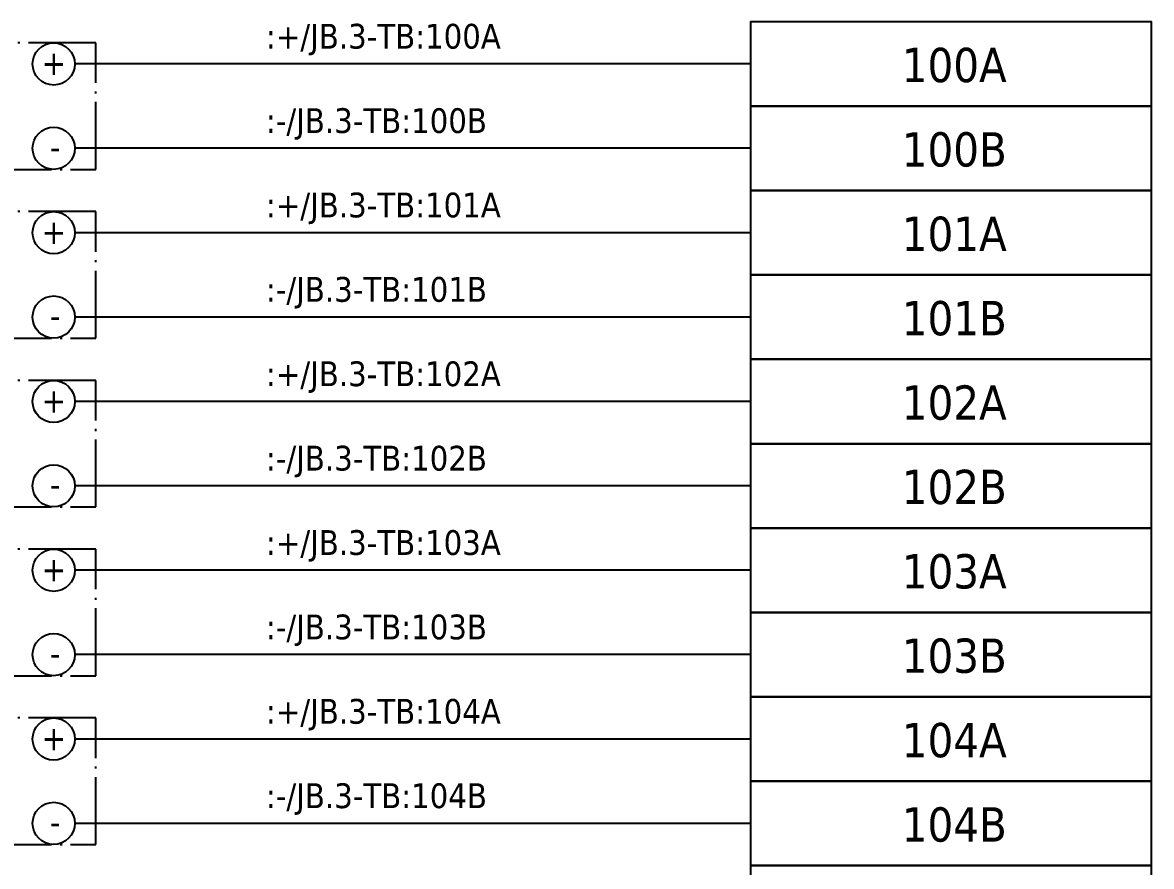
# Model space of a CAD drawing. Header units: millimetres. Extents: x 0 to 1792788, y -13 to 262234.
# Drawn here: x 35.5 to 89, y 183 to 223 of the extents above; entities that cross this region are included whole.
import ezdxf
from ezdxf.enums import TextEntityAlignment as Align

# ---------------------------------------------------------------- set-up
doc = ezdxf.new("R2010")
doc.units = ezdxf.units.MM
doc.linetypes.add('EPL_DASHDOT', pattern=[1, 0.8, -0.1, 0, -0.1])
for name, color, linetype, lineweight in [('EPLAN300', 5, 'Continuous', 25), ('EPLAN302', 5, 'Continuous', 25), ('EPLAN307', 134, 'EPL_DASHDOT', 25), ('EPLAN311', 7, 'Continuous', 25), ('EPLAN400', 5, 'Continuous', 35), ('EPLAN405', 7, 'Continuous', 25), ('EPLAN421', 5, 'Continuous', 35), ('EPLAN433', 251, 'Continuous', 35), ('EPLAN500', 7, 'Continuous', 35), ('EPLAN501', 7, 'Continuous', 35), ('EPLAN502', 7, 'Continuous', 35), ('EPLAN503', 7, 'Continuous', 35), ('EPLAN504', 7, 'Continuous', 35)]:
    doc.layers.add(name, color=color, linetype=linetype, lineweight=lineweight)
doc.styles.add('Tahoma', font='')
doc.styles.get('Tahoma').set_extended_font_data('Tahoma')

# ---------------------------------------------------------------- blocks, each defined once
blk = doc.blocks.new('EPLSYM_LibrarySPECIAL_en_US_Symbol427_Variant5_Placement1_78')
at = {"layer": 'EPLAN421', "color": 5, "style": 'Tahoma'}
for tag, p in [('17_20029[1]', (-0.9525, 3.335)), ('17_20029[2]', (20.0025, 3.335))]:
    blk.add_attdef(tag, text='', height=1.1739, dxfattribs=at).set_placement(p, align=Align.BOTTOM_RIGHT)
at = {"layer": 'EPLAN433', "color": 251, "style": 'Tahoma'}
blk.add_attdef('17_20406_1', text='', height=1.6254, dxfattribs=at).set_placement((0.9525, 1.5875), align=Align.BOTTOM_RIGHT)
blk.add_attdef('17_20406', text='', height=1.6254, dxfattribs=at).set_placement((0.9525, 1.5875), align=Align.BOTTOM_LEFT)
blk = doc.blocks.new('EPLSYM_LibrarySPECIAL_en_US_Symbol427_Variant5_Placement1_79')
at = {"layer": 'EPLAN421', "color": 5, "style": 'Tahoma'}
for tag, p in [('17_20029[1]', (-0.9525, 3.335)), ('17_20029[2]', (20.0025, 3.335))]:
    blk.add_attdef(tag, text='', height=1.1739, dxfattribs=at).set_placement(p, align=Align.BOTTOM_RIGHT)
at = {"layer": 'EPLAN433', "color": 251, "style": 'Tahoma'}
blk.add_attdef('17_20406_1', text='', height=1.6254, dxfattribs=at).set_placement((0.9525, 1.5875), align=Align.BOTTOM_RIGHT)
blk.add_attdef('17_20406', text='', height=1.6254, dxfattribs=at).set_placement((0.9525, 1.5875), align=Align.BOTTOM_LEFT)
blk = doc.blocks.new('EPLSYM_LibrarySPECIAL_en_US_Symbol427_Variant5_Placement1_80')
at = {"layer": 'EPLAN421', "color": 5, "style": 'Tahoma'}
for tag, p in [('17_20029[1]', (-0.9525, 3.335)), ('17_20029[2]', (20.0025, 3.335))]:
    blk.add_attdef(tag, text='', height=1.1739, dxfattribs=at).set_placement(p, align=Align.BOTTOM_RIGHT)
at = {"layer": 'EPLAN433', "color": 251, "style": 'Tahoma'}
blk.add_attdef('17_20406_1', text='', height=1.6254, dxfattribs=at).set_placement((0.9525, 1.5875), align=Align.BOTTOM_RIGHT)
blk.add_attdef('17_20406', text='', height=1.6254, dxfattribs=at).set_placement((0.9525, 1.5875), align=Align.BOTTOM_LEFT)
blk = doc.blocks.new('EPLSYM_LibrarySPECIAL_en_US_Symbol427_Variant5_Placement1_81')
at = {"layer": 'EPLAN421', "color": 5, "style": 'Tahoma'}
for tag, p in [('17_20029[1]', (-0.9525, 3.335)), ('17_20029[2]', (20.0025, 3.335))]:
    blk.add_attdef(tag, text='', height=1.1739, dxfattribs=at).set_placement(p, align=Align.BOTTOM_RIGHT)
at = {"layer": 'EPLAN433', "color": 251, "style": 'Tahoma'}
blk.add_attdef('17_20406_1', text='', height=1.6254, dxfattribs=at).set_placement((0.9525, 1.5875), align=Align.BOTTOM_RIGHT)
blk.add_attdef('17_20406', text='', height=1.6254, dxfattribs=at).set_placement((0.9525, 1.5875), align=Align.BOTTOM_LEFT)
blk = doc.blocks.new('EPLSYM_LibrarySPECIAL_en_US_Symbol427_Variant5_Placement1_82')
at = {"layer": 'EPLAN421', "color": 5, "style": 'Tahoma'}
for tag, p in [('17_20029[1]', (-0.9525, 3.335)), ('17_20029[2]', (20.0025, 3.335))]:
    blk.add_attdef(tag, text='', height=1.1739, dxfattribs=at).set_placement(p, align=Align.BOTTOM_RIGHT)
at = {"layer": 'EPLAN433', "color": 251, "style": 'Tahoma'}
blk.add_attdef('17_20406_1', text='', height=1.6254, dxfattribs=at).set_placement((0.9525, 1.5875), align=Align.BOTTOM_RIGHT)
blk.add_attdef('17_20406', text='', height=1.6254, dxfattribs=at).set_placement((0.9525, 1.5875), align=Align.BOTTOM_LEFT)
blk = doc.blocks.new('EPLSYM_LibrarySPECIAL_en_US_Symbol427_Variant5_Placement1_83')
at = {"layer": 'EPLAN421', "color": 5, "style": 'Tahoma'}
for tag, p in [('17_20029[1]', (-0.9525, 3.335)), ('17_20029[2]', (20.0025, 3.335))]:
    blk.add_attdef(tag, text='', height=1.1739, dxfattribs=at).set_placement(p, align=Align.BOTTOM_RIGHT)
at = {"layer": 'EPLAN433', "color": 251, "style": 'Tahoma'}
blk.add_attdef('17_20406_1', text='', height=1.6254, dxfattribs=at).set_placement((0.9525, 1.5875), align=Align.BOTTOM_RIGHT)
blk.add_attdef('17_20406', text='', height=1.6254, dxfattribs=at).set_placement((0.9525, 1.5875), align=Align.BOTTOM_LEFT)
blk = doc.blocks.new('EPLSYM_LibrarySPECIAL_en_US_Symbol427_Variant5_Placement1_84')
at = {"layer": 'EPLAN421', "color": 5, "style": 'Tahoma'}
for tag, p in [('17_20029[1]', (-0.9525, 3.335)), ('17_20029[2]', (20.0025, 3.335))]:
    blk.add_attdef(tag, text='', height=1.1739, dxfattribs=at).set_placement(p, align=Align.BOTTOM_RIGHT)
at = {"layer": 'EPLAN433', "color": 251, "style": 'Tahoma'}
blk.add_attdef('17_20406_1', text='', height=1.6254, dxfattribs=at).set_placement((0.9525, 1.5875), align=Align.BOTTOM_RIGHT)
blk.add_attdef('17_20406', text='', height=1.6254, dxfattribs=at).set_placement((0.9525, 1.5875), align=Align.BOTTOM_LEFT)
blk = doc.blocks.new('EPLSYM_LibrarySPECIAL_en_US_Symbol427_Variant5_Placement1_85')
at = {"layer": 'EPLAN421', "color": 5, "style": 'Tahoma'}
for tag, p in [('17_20029[1]', (-0.9525, 3.335)), ('17_20029[2]', (20.0025, 3.335))]:
    blk.add_attdef(tag, text='', height=1.1739, dxfattribs=at).set_placement(p, align=Align.BOTTOM_RIGHT)
at = {"layer": 'EPLAN433', "color": 251, "style": 'Tahoma'}
blk.add_attdef('17_20406_1', text='', height=1.6254, dxfattribs=at).set_placement((0.9525, 1.5875), align=Align.BOTTOM_RIGHT)
blk.add_attdef('17_20406', text='', height=1.6254, dxfattribs=at).set_placement((0.9525, 1.5875), align=Align.BOTTOM_LEFT)
blk = doc.blocks.new('EPLSYM_LibrarySPECIAL_en_US_Symbol427_Variant5_Placement1_86')
at = {"layer": 'EPLAN421', "color": 5, "style": 'Tahoma'}
for tag, p in [('17_20029[1]', (-0.9525, 3.335)), ('17_20029[2]', (20.0025, 3.335))]:
    blk.add_attdef(tag, text='', height=1.1739, dxfattribs=at).set_placement(p, align=Align.BOTTOM_RIGHT)
at = {"layer": 'EPLAN433', "color": 251, "style": 'Tahoma'}
blk.add_attdef('17_20406_1', text='', height=1.6254, dxfattribs=at).set_placement((0.9525, 1.5875), align=Align.BOTTOM_RIGHT)
blk.add_attdef('17_20406', text='', height=1.6254, dxfattribs=at).set_placement((0.9525, 1.5875), align=Align.BOTTOM_LEFT)
blk = doc.blocks.new('EPLSYM_LibrarySPECIAL_en_US_Symbol427_Variant5_Placement1_87')
at = {"layer": 'EPLAN421', "color": 5, "style": 'Tahoma'}
for tag, p in [('17_20029[1]', (-0.9525, 3.335)), ('17_20029[2]', (20.0025, 3.335))]:
    blk.add_attdef(tag, text='', height=1.1739, dxfattribs=at).set_placement(p, align=Align.BOTTOM_RIGHT)
at = {"layer": 'EPLAN433', "color": 251, "style": 'Tahoma'}
blk.add_attdef('17_20406_1', text='', height=1.6254, dxfattribs=at).set_placement((0.9525, 1.5875), align=Align.BOTTOM_RIGHT)
blk.add_attdef('17_20406', text='', height=1.6254, dxfattribs=at).set_placement((0.9525, 1.5875), align=Align.BOTTOM_LEFT)
blk = doc.blocks.new('EPLSYM_LibrarySPECIAL_Symbol17_Variant3_Placement1')
at = {"layer": 'EPLAN302', "lineweight": 25, "ltscale": 4}
blk.add_line((4, 0), (1, 0), dxfattribs=at)
blk.add_circle((0, 0), 1, dxfattribs=at)
at = {"layer": 'EPLAN421', "color": 5, "style": 'Tahoma'}
blk.add_attdef('17_20039', text='', height=1.174, dxfattribs=at).set_placement((3, 1), align=Align.BOTTOM_RIGHT)
blk = doc.blocks.new('EPLSYM_LibrarySPECIAL_Symbol2_Variant0_Placement1_10')
at = {"layer": 'EPLAN307', "lineweight": 25, "ltscale": 4}
blk.add_lwpolyline([(0, -6), (34, -6), (34, 0), (0, 0)], close=True, dxfattribs=at)
at = {"layer": 'EPLAN400', "color": 5, "style": 'Tahoma'}
blk.add_attdef('88_20010', text='', height=2.2575, dxfattribs=at).set_placement((-1.5, -0.9515), align=Align.TOP_RIGHT)
at = {"layer": 'EPLAN500', "color": 7, "style": 'Tahoma'}
blk.add_attdef('88_20027', text='', height=1.6254, dxfattribs=at).set_placement((-1.5, -4.57508), align=Align.TOP_RIGHT)
at = {"layer": 'EPLAN501', "color": 7, "style": 'Tahoma'}
blk.add_attdef('88_20011', text='', height=1.6254, dxfattribs=at).set_placement((-1.5, -9.97508), align=Align.TOP_RIGHT)
at = {"layer": 'EPLAN502', "color": 7, "style": 'Tahoma'}
blk.add_attdef('88_20025', text='', height=1.6254, dxfattribs=at).set_placement((-1.5, -12.67508), align=Align.TOP_RIGHT)
at = {"layer": 'EPLAN503', "color": 7, "style": 'Tahoma'}
blk.add_attdef('88_20024', text='', height=1.6254, dxfattribs=at).set_placement((-1.5, -15.37508), align=Align.TOP_RIGHT)
at = {"layer": 'EPLAN504', "color": 7, "style": 'Tahoma'}
blk.add_attdef('88_20901[1]', text='', height=1.6254, dxfattribs=at).set_placement((-1.5, -7.27508), align=Align.TOP_RIGHT)
blk = doc.blocks.new('EPLSYM_LibrarySPECIAL_Symbol2_Variant0_Placement1_11')
at = {"layer": 'EPLAN307', "lineweight": 25, "ltscale": 4}
blk.add_lwpolyline([(0, -6), (34, -6), (34, 0), (0, 0)], close=True, dxfattribs=at)
at = {"layer": 'EPLAN400', "color": 5, "style": 'Tahoma'}
blk.add_attdef('88_20010', text='', height=2.2575, dxfattribs=at).set_placement((-1.5, -0.9515), align=Align.TOP_RIGHT)
at = {"layer": 'EPLAN500', "color": 7, "style": 'Tahoma'}
blk.add_attdef('88_20027', text='', height=1.6254, dxfattribs=at).set_placement((-1.5, -4.57508), align=Align.TOP_RIGHT)
at = {"layer": 'EPLAN501', "color": 7, "style": 'Tahoma'}
blk.add_attdef('88_20011', text='', height=1.6254, dxfattribs=at).set_placement((-1.5, -9.97508), align=Align.TOP_RIGHT)
at = {"layer": 'EPLAN502', "color": 7, "style": 'Tahoma'}
blk.add_attdef('88_20025', text='', height=1.6254, dxfattribs=at).set_placement((-1.5, -12.67508), align=Align.TOP_RIGHT)
at = {"layer": 'EPLAN503', "color": 7, "style": 'Tahoma'}
blk.add_attdef('88_20024', text='', height=1.6254, dxfattribs=at).set_placement((-1.5, -15.37508), align=Align.TOP_RIGHT)
at = {"layer": 'EPLAN504', "color": 7, "style": 'Tahoma'}
blk.add_attdef('88_20901[1]', text='', height=1.6254, dxfattribs=at).set_placement((-1.5, -7.27508), align=Align.TOP_RIGHT)
blk = doc.blocks.new('EPLSYM_LibrarySPECIAL_Symbol2_Variant0_Placement1_12')
at = {"layer": 'EPLAN307', "lineweight": 25, "ltscale": 4}
blk.add_lwpolyline([(0, -6), (34, -6), (34, 0), (0, 0)], close=True, dxfattribs=at)
at = {"layer": 'EPLAN400', "color": 5, "style": 'Tahoma'}
blk.add_attdef('88_20010', text='', height=2.2575, dxfattribs=at).set_placement((-1.5, -0.9515), align=Align.TOP_RIGHT)
at = {"layer": 'EPLAN500', "color": 7, "style": 'Tahoma'}
blk.add_attdef('88_20027', text='', height=1.6254, dxfattribs=at).set_placement((-1.5, -4.57508), align=Align.TOP_RIGHT)
at = {"layer": 'EPLAN501', "color": 7, "style": 'Tahoma'}
blk.add_attdef('88_20011', text='', height=1.6254, dxfattribs=at).set_placement((-1.5, -9.97508), align=Align.TOP_RIGHT)
at = {"layer": 'EPLAN502', "color": 7, "style": 'Tahoma'}
blk.add_attdef('88_20025', text='', height=1.6254, dxfattribs=at).set_placement((-1.5, -12.67508), align=Align.TOP_RIGHT)
at = {"layer": 'EPLAN503', "color": 7, "style": 'Tahoma'}
blk.add_attdef('88_20024', text='', height=1.6254, dxfattribs=at).set_placement((-1.5, -15.37508), align=Align.TOP_RIGHT)
at = {"layer": 'EPLAN504', "color": 7, "style": 'Tahoma'}
blk.add_attdef('88_20901[1]', text='', height=1.6254, dxfattribs=at).set_placement((-1.5, -7.27508), align=Align.TOP_RIGHT)
blk = doc.blocks.new('EPLSYM_LibrarySPECIAL_Symbol2_Variant0_Placement1_13')
at = {"layer": 'EPLAN307', "lineweight": 25, "ltscale": 4}
blk.add_lwpolyline([(0, -6), (34, -6), (34, 0), (0, 0)], close=True, dxfattribs=at)
at = {"layer": 'EPLAN400', "color": 5, "style": 'Tahoma'}
blk.add_attdef('88_20010', text='', height=2.2575, dxfattribs=at).set_placement((-1.5, -0.9515), align=Align.TOP_RIGHT)
at = {"layer": 'EPLAN500', "color": 7, "style": 'Tahoma'}
blk.add_attdef('88_20027', text='', height=1.6254, dxfattribs=at).set_placement((-1.5, -4.57508), align=Align.TOP_RIGHT)
at = {"layer": 'EPLAN501', "color": 7, "style": 'Tahoma'}
blk.add_attdef('88_20011', text='', height=1.6254, dxfattribs=at).set_placement((-1.5, -9.97508), align=Align.TOP_RIGHT)
at = {"layer": 'EPLAN502', "color": 7, "style": 'Tahoma'}
blk.add_attdef('88_20025', text='', height=1.6254, dxfattribs=at).set_placement((-1.5, -12.67508), align=Align.TOP_RIGHT)
at = {"layer": 'EPLAN503', "color": 7, "style": 'Tahoma'}
blk.add_attdef('88_20024', text='', height=1.6254, dxfattribs=at).set_placement((-1.5, -15.37508), align=Align.TOP_RIGHT)
at = {"layer": 'EPLAN504', "color": 7, "style": 'Tahoma'}
blk.add_attdef('88_20901[1]', text='', height=1.6254, dxfattribs=at).set_placement((-1.5, -7.27508), align=Align.TOP_RIGHT)
blk = doc.blocks.new('EPLSYM_LibrarySPECIAL_Symbol2_Variant0_Placement1_14')
at = {"layer": 'EPLAN307', "lineweight": 25, "ltscale": 4}
blk.add_lwpolyline([(0, -6), (34, -6), (34, 0), (0, 0)], close=True, dxfattribs=at)
at = {"layer": 'EPLAN400', "color": 5, "style": 'Tahoma'}
blk.add_attdef('88_20010', text='', height=2.2575, dxfattribs=at).set_placement((-1.5, -0.9515), align=Align.TOP_RIGHT)
at = {"layer": 'EPLAN500', "color": 7, "style": 'Tahoma'}
blk.add_attdef('88_20027', text='', height=1.6254, dxfattribs=at).set_placement((-1.5, -4.57508), align=Align.TOP_RIGHT)
at = {"layer": 'EPLAN501', "color": 7, "style": 'Tahoma'}
blk.add_attdef('88_20011', text='', height=1.6254, dxfattribs=at).set_placement((-1.5, -9.97508), align=Align.TOP_RIGHT)
at = {"layer": 'EPLAN502', "color": 7, "style": 'Tahoma'}
blk.add_attdef('88_20025', text='', height=1.6254, dxfattribs=at).set_placement((-1.5, -12.67508), align=Align.TOP_RIGHT)
at = {"layer": 'EPLAN503', "color": 7, "style": 'Tahoma'}
blk.add_attdef('88_20024', text='', height=1.6254, dxfattribs=at).set_placement((-1.5, -15.37508), align=Align.TOP_RIGHT)
at = {"layer": 'EPLAN504', "color": 7, "style": 'Tahoma'}
blk.add_attdef('88_20901[1]', text='', height=1.6254, dxfattribs=at).set_placement((-1.5, -7.27508), align=Align.TOP_RIGHT)
blk = doc.blocks.new('EPLSYM_LibrarySPECIAL_Symbol308_Variant0_Placement0')
at = {"layer": 'EPLAN405', "color": 7, "style": 'Tahoma'}
for tag, p in [('17_31011', (1.5, 6.35)), ('17_31002', (1.5, 0.5))]:
    blk.add_attdef(tag, text='', height=1.174, dxfattribs=at).set_placement(p, align=Align.BOTTOM_LEFT)
for tag, p in [('17_31004', (1.5, 4.4)), ('17_31003', (1.5, 2.45))]:
    blk.add_attdef(tag, p, '', height=1.174, dxfattribs=at)

msp = doc.modelspace()

# ---------------------------------------------------------------- linework, layer by layer
at = {"layer": 'EPLAN300', "lineweight": 25, "ltscale": 4}
for points in [[(70, 219), (89, 219), (89, 223), (70, 223)], [(70, 215), (89, 215), (89, 219), (70, 219)], [(70, 211), (89, 211), (89, 215), (70, 215)], [(70, 207), (89, 207), (89, 211), (70, 211)], [(70, 203), (89, 203), (89, 207), (70, 207)], [(70, 199), (89, 199), (89, 203), (70, 203)], [(70, 195), (89, 195), (89, 199), (70, 199)], [(70, 191), (89, 191), (89, 195), (70, 195)], [(70, 187), (89, 187), (89, 191), (70, 191)], [(70, 183), (89, 183), (89, 187), (70, 187)], [(70, 179), (89, 179), (89, 183), (70, 183)]]:
    msp.add_lwpolyline(points, close=True, dxfattribs=at)
at = {"layer": 'EPLAN311', "ltscale": 4}
for p, q in [((70, 221), (39, 221)), ((70, 217), (39, 217)), ((70, 213), (39, 213)), ((70, 209), (39, 209)), ((70, 205), (39, 205)), ((70, 201), (39, 201)), ((70, 197), (39, 197)), ((70, 193), (39, 193)), ((70, 189), (39, 189)), ((70, 185), (39, 185))]:
    msp.add_line(p, q, dxfattribs=at)

# ---------------------------------------------------------------- block references
ref = msp.add_blockref('EPLSYM_LibrarySPECIAL_Symbol308_Variant0_Placement0', (47, 221))
ref.add_attrib('17_31011', ':+/JB.3-TB:100A', dxfattribs={"layer": 'EPLAN405', "color": 7, "height": 1.1739, "style": 'Tahoma'}).set_placement((47.055, 221.374), align=Align.BOTTOM_LEFT)
for name, p in [('EPLSYM_LibrarySPECIAL_Symbol2_Variant0_Placement1_10', (5, 222)), ('EPLSYM_LibrarySPECIAL_Symbol2_Variant0_Placement1_11', (5, 214)), ('EPLSYM_LibrarySPECIAL_Symbol2_Variant0_Placement1_12', (5, 206)), ('EPLSYM_LibrarySPECIAL_Symbol2_Variant0_Placement1_13', (5, 198)), ('EPLSYM_LibrarySPECIAL_Symbol2_Variant0_Placement1_14', (5, 190))]:
    msp.add_blockref(name, p)
ref = msp.add_blockref('EPLSYM_LibrarySPECIAL_Symbol17_Variant3_Placement1', (37, 221))
ref.add_attrib('17_20039', '+', dxfattribs={"layer": 'EPLAN421', "color": 5, "height": 1.174, "style": 'Tahoma'}).set_placement((37.591, 220.117), align=Align.BOTTOM_RIGHT)
ref = msp.add_blockref('EPLSYM_LibrarySPECIAL_en_US_Symbol427_Variant5_Placement1_78', (70, 221))
ref.add_attrib('17_20011', '100A', dxfattribs={"layer": 'EPLAN501', "color": 7, "height": 1.6254, "style": 'Tahoma'}).set_placement((79.661, 219.65), align=Align.BOTTOM_CENTER)
ref = msp.add_blockref('EPLSYM_LibrarySPECIAL_Symbol308_Variant0_Placement0', (47, 217))
ref.add_attrib('17_31011', ':-/JB.3-TB:100B', dxfattribs={"layer": 'EPLAN405', "color": 7, "height": 1.1739, "style": 'Tahoma'}).set_placement((47.055, 217.374), align=Align.BOTTOM_LEFT)
ref = msp.add_blockref('EPLSYM_LibrarySPECIAL_Symbol17_Variant3_Placement1', (37, 217))
ref.add_attrib('17_20039', '-', dxfattribs={"layer": 'EPLAN421', "color": 5, "height": 1.174, "style": 'Tahoma'}).set_placement((37.316, 216.132), align=Align.BOTTOM_RIGHT)
ref = msp.add_blockref('EPLSYM_LibrarySPECIAL_en_US_Symbol427_Variant5_Placement1_79', (70, 217))
ref.add_attrib('17_20011', '100B', dxfattribs={"layer": 'EPLAN501', "color": 7, "height": 1.6254, "style": 'Tahoma'}).set_placement((79.661, 215.65), align=Align.BOTTOM_CENTER)
ref = msp.add_blockref('EPLSYM_LibrarySPECIAL_Symbol308_Variant0_Placement0', (47, 213))
ref.add_attrib('17_31011', ':+/JB.3-TB:101A', dxfattribs={"layer": 'EPLAN405', "color": 7, "height": 1.1739, "style": 'Tahoma'}).set_placement((47.055, 213.374), align=Align.BOTTOM_LEFT)
ref = msp.add_blockref('EPLSYM_LibrarySPECIAL_Symbol17_Variant3_Placement1', (37, 213))
ref.add_attrib('17_20039', '+', dxfattribs={"layer": 'EPLAN421', "color": 5, "height": 1.174, "style": 'Tahoma'}).set_placement((37.591, 212.117), align=Align.BOTTOM_RIGHT)
ref = msp.add_blockref('EPLSYM_LibrarySPECIAL_en_US_Symbol427_Variant5_Placement1_80', (70, 213))
ref.add_attrib('17_20011', '101A', dxfattribs={"layer": 'EPLAN501', "color": 7, "height": 1.6254, "style": 'Tahoma'}).set_placement((79.661, 211.65), align=Align.BOTTOM_CENTER)
ref = msp.add_blockref('EPLSYM_LibrarySPECIAL_Symbol308_Variant0_Placement0', (47, 209))
ref.add_attrib('17_31011', ':-/JB.3-TB:101B', dxfattribs={"layer": 'EPLAN405', "color": 7, "height": 1.1739, "style": 'Tahoma'}).set_placement((47.055, 209.374), align=Align.BOTTOM_LEFT)
ref = msp.add_blockref('EPLSYM_LibrarySPECIAL_Symbol17_Variant3_Placement1', (37, 209))
ref.add_attrib('17_20039', '-', dxfattribs={"layer": 'EPLAN421', "color": 5, "height": 1.174, "style": 'Tahoma'}).set_placement((37.316, 208.132), align=Align.BOTTOM_RIGHT)
ref = msp.add_blockref('EPLSYM_LibrarySPECIAL_en_US_Symbol427_Variant5_Placement1_81', (70, 209))
ref.add_attrib('17_20011', '101B', dxfattribs={"layer": 'EPLAN501', "color": 7, "height": 1.6254, "style": 'Tahoma'}).set_placement((79.661, 207.65), align=Align.BOTTOM_CENTER)
ref = msp.add_blockref('EPLSYM_LibrarySPECIAL_Symbol308_Variant0_Placement0', (47, 205))
ref.add_attrib('17_31011', ':+/JB.3-TB:102A', dxfattribs={"layer": 'EPLAN405', "color": 7, "height": 1.1739, "style": 'Tahoma'}).set_placement((47.055, 205.374), align=Align.BOTTOM_LEFT)
ref = msp.add_blockref('EPLSYM_LibrarySPECIAL_Symbol17_Variant3_Placement1', (37, 205))
ref.add_attrib('17_20039', '+', dxfattribs={"layer": 'EPLAN421', "color": 5, "height": 1.174, "style": 'Tahoma'}).set_placement((37.591, 204.117), align=Align.BOTTOM_RIGHT)
ref = msp.add_blockref('EPLSYM_LibrarySPECIAL_en_US_Symbol427_Variant5_Placement1_82', (70, 205))
ref.add_attrib('17_20011', '102A', dxfattribs={"layer": 'EPLAN501', "color": 7, "height": 1.6254, "style": 'Tahoma'}).set_placement((79.661, 203.65), align=Align.BOTTOM_CENTER)
ref = msp.add_blockref('EPLSYM_LibrarySPECIAL_Symbol308_Variant0_Placement0', (47, 201))
ref.add_attrib('17_31011', ':-/JB.3-TB:102B', dxfattribs={"layer": 'EPLAN405', "color": 7, "height": 1.1739, "style": 'Tahoma'}).set_placement((47.055, 201.374), align=Align.BOTTOM_LEFT)
ref = msp.add_blockref('EPLSYM_LibrarySPECIAL_Symbol17_Variant3_Placement1', (37, 201))
ref.add_attrib('17_20039', '-', dxfattribs={"layer": 'EPLAN421', "color": 5, "height": 1.174, "style": 'Tahoma'}).set_placement((37.316, 200.132), align=Align.BOTTOM_RIGHT)
ref = msp.add_blockref('EPLSYM_LibrarySPECIAL_en_US_Symbol427_Variant5_Placement1_83', (70, 201))
ref.add_attrib('17_20011', '102B', dxfattribs={"layer": 'EPLAN501', "color": 7, "height": 1.6254, "style": 'Tahoma'}).set_placement((79.661, 199.65), align=Align.BOTTOM_CENTER)
ref = msp.add_blockref('EPLSYM_LibrarySPECIAL_Symbol308_Variant0_Placement0', (47, 197))
ref.add_attrib('17_31011', ':+/JB.3-TB:103A', dxfattribs={"layer": 'EPLAN405', "color": 7, "height": 1.1739, "style": 'Tahoma'}).set_placement((47.055, 197.374), align=Align.BOTTOM_LEFT)
ref = msp.add_blockref('EPLSYM_LibrarySPECIAL_Symbol17_Variant3_Placement1', (37, 197))
ref.add_attrib('17_20039', '+', dxfattribs={"layer": 'EPLAN421', "color": 5, "height": 1.174, "style": 'Tahoma'}).set_placement((37.591, 196.117), align=Align.BOTTOM_RIGHT)
ref = msp.add_blockref('EPLSYM_LibrarySPECIAL_en_US_Symbol427_Variant5_Placement1_84', (70, 197))
ref.add_attrib('17_20011', '103A', dxfattribs={"layer": 'EPLAN501', "color": 7, "height": 1.6254, "style": 'Tahoma'}).set_placement((79.661, 195.65), align=Align.BOTTOM_CENTER)
ref = msp.add_blockref('EPLSYM_LibrarySPECIAL_Symbol308_Variant0_Placement0', (47, 193))
ref.add_attrib('17_31011', ':-/JB.3-TB:103B', dxfattribs={"layer": 'EPLAN405', "color": 7, "height": 1.1739, "style": 'Tahoma'}).set_placement((47.055, 193.374), align=Align.BOTTOM_LEFT)
ref = msp.add_blockref('EPLSYM_LibrarySPECIAL_Symbol17_Variant3_Placement1', (37, 193))
ref.add_attrib('17_20039', '-', dxfattribs={"layer": 'EPLAN421', "color": 5, "height": 1.174, "style": 'Tahoma'}).set_placement((37.316, 192.132), align=Align.BOTTOM_RIGHT)
ref = msp.add_blockref('EPLSYM_LibrarySPECIAL_en_US_Symbol427_Variant5_Placement1_85', (70, 193))
ref.add_attrib('17_20011', '103B', dxfattribs={"layer": 'EPLAN501', "color": 7, "height": 1.6254, "style": 'Tahoma'}).set_placement((79.661, 191.65), align=Align.BOTTOM_CENTER)
ref = msp.add_blockref('EPLSYM_LibrarySPECIAL_Symbol308_Variant0_Placement0', (47, 189))
ref.add_attrib('17_31011', ':+/JB.3-TB:104A', dxfattribs={"layer": 'EPLAN405', "color": 7, "height": 1.1739, "style": 'Tahoma'}).set_placement((47.055, 189.374), align=Align.BOTTOM_LEFT)
ref = msp.add_blockref('EPLSYM_LibrarySPECIAL_Symbol17_Variant3_Placement1', (37, 189))
ref.add_attrib('17_20039', '+', dxfattribs={"layer": 'EPLAN421', "color": 5, "height": 1.174, "style": 'Tahoma'}).set_placement((37.591, 188.117), align=Align.BOTTOM_RIGHT)
ref = msp.add_blockref('EPLSYM_LibrarySPECIAL_en_US_Symbol427_Variant5_Placement1_86', (70, 189))
ref.add_attrib('17_20011', '104A', dxfattribs={"layer": 'EPLAN501', "color": 7, "height": 1.6254, "style": 'Tahoma'}).set_placement((79.661, 187.65), align=Align.BOTTOM_CENTER)
ref = msp.add_blockref('EPLSYM_LibrarySPECIAL_Symbol308_Variant0_Placement0', (47, 185))
ref.add_attrib('17_31011', ':-/JB.3-TB:104B', dxfattribs={"layer": 'EPLAN405', "color": 7, "height": 1.1739, "style": 'Tahoma'}).set_placement((47.055, 185.374), align=Align.BOTTOM_LEFT)
ref = msp.add_blockref('EPLSYM_LibrarySPECIAL_Symbol17_Variant3_Placement1', (37, 185))
ref.add_attrib('17_20039', '-', dxfattribs={"layer": 'EPLAN421', "color": 5, "height": 1.174, "style": 'Tahoma'}).set_placement((37.316, 184.132), align=Align.BOTTOM_RIGHT)
ref = msp.add_blockref('EPLSYM_LibrarySPECIAL_en_US_Symbol427_Variant5_Placement1_87', (70, 185))
ref.add_attrib('17_20011', '104B', dxfattribs={"layer": 'EPLAN501', "color": 7, "height": 1.6254, "style": 'Tahoma'}).set_placement((79.661, 183.65), align=Align.BOTTOM_CENTER)

doc.saveas('drawing.dxf')
